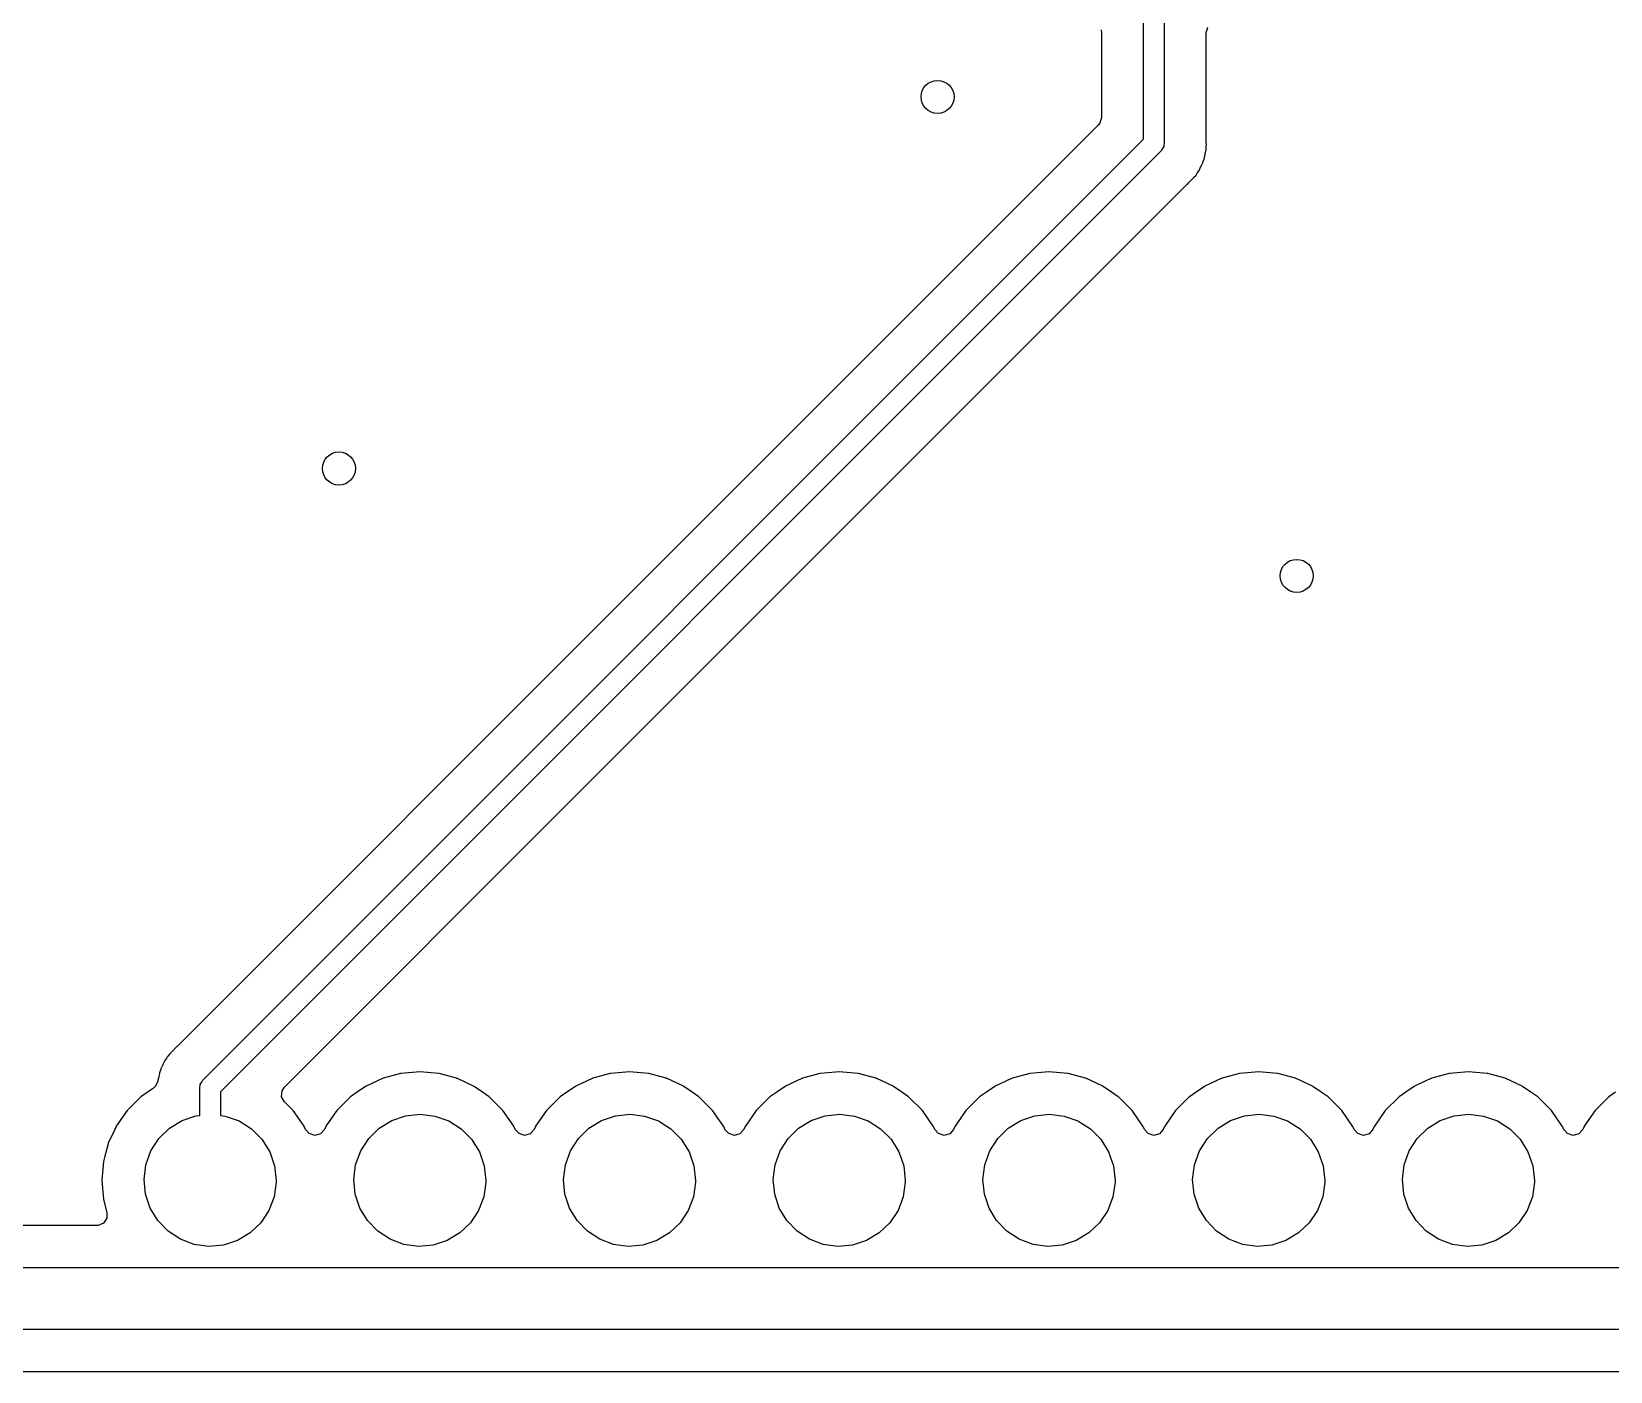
# Model space of a CAD drawing. Extents: x 0.3 to 11.5, y -8.2 to 3.2.
# Drawn here: x 5.912 to 6.665, y -2.762 to -2.124 of the extents above; entities that cross this region are included whole.
import ezdxf

# ---------------------------------------------------------------- set-up
doc = ezdxf.new("R2010")
doc.units = 0
doc.header["$MEASUREMENT"] = 0
doc.layers.add('BLACK', color=7, linetype='CONTINUOUS')

msp = doc.modelspace()

# ---------------------------------------------------------------- linework, layer by layer
at = {"layer": 'BLACK', "linetype": 'CONTINUOUS'}
for p, q in [((6.44252, -2.17493), (6.44252, -2.04139)), ((6.45237, -2.04343), (6.45237, -2.17696)), ((6.42229, -2.12277), (6.4225, -2.1242)), ((6.47239, -2.1242), (6.47317, -2.12152)), ((6.4225, -2.1242), (6.4225, -2.16458)), ((6.47239, -2.17555), (6.47239, -2.1242)), ((6.42105, -2.16809), (6.2006, -2.38853)), ((6.42172, -2.16726), (6.42105, -2.16809)), ((6.4225, -2.16458), (6.42172, -2.16726)), ((5.99397, -2.62348), (6.44252, -2.17493)), ((6.47241, -2.17602), (6.47239, -2.17555)), ((6.45092, -2.18044), (6.00237, -2.629)), ((6.45151, -2.17938), (6.45092, -2.18044)), ((6.45216, -2.17836), (6.45151, -2.17938)), ((6.4522, -2.17811), (6.45216, -2.17836)), ((6.45225, -2.17801), (6.4522, -2.17811)), ((6.45237, -2.17696), (6.45224, -2.17783)), ((6.45224, -2.17783), (6.45225, -2.17801)), ((6.47163, -2.18367), (6.47186, -2.18226)), ((6.47186, -2.18226), (6.47195, -2.1818)), ((6.47195, -2.1818), (6.47231, -2.18042)), ((6.47231, -2.18042), (6.47239, -2.18012)), ((6.47231, -2.18042), (6.47231, -2.18042)), ((6.47239, -2.17932), (6.47245, -2.17854)), ((6.47239, -2.18012), (6.47239, -2.17932)), ((6.47257, -2.17775), (6.47241, -2.17602)), ((6.47245, -2.17851), (6.47257, -2.17775)), ((6.47245, -2.17854), (6.47245, -2.17851)), ((6.46817, -2.19104), (6.46859, -2.19039)), ((6.46859, -2.19039), (6.46889, -2.19001)), ((6.46889, -2.19001), (6.46908, -2.18976)), ((6.46908, -2.18976), (6.46921, -2.18948)), ((6.46921, -2.18948), (6.46977, -2.18816)), ((6.46921, -2.18948), (6.46921, -2.18948)), ((6.46977, -2.18816), (6.46998, -2.18774)), ((6.46998, -2.18774), (6.47082, -2.18622)), ((6.47082, -2.18622), (6.47102, -2.18545)), ((6.47102, -2.18545), (6.47127, -2.18471)), ((6.47127, -2.18471), (6.47146, -2.18426)), ((6.47146, -2.18426), (6.47159, -2.18398)), ((6.47146, -2.18426), (6.47146, -2.18426)), ((6.47159, -2.18398), (6.47163, -2.18367)), ((6.47163, -2.18367), (6.47163, -2.18367)), ((6.22149, -2.43819), (6.46289, -2.19679)), ((6.46289, -2.19679), (6.46321, -2.1965)), ((6.46321, -2.1965), (6.46347, -2.19633)), ((6.46347, -2.19633), (6.46404, -2.19573)), ((6.46404, -2.19573), (6.4653, -2.19438)), ((6.4653, -2.19438), (6.46541, -2.19427)), ((6.46541, -2.19427), (6.46619, -2.19349)), ((6.46619, -2.19349), (6.46629, -2.19337)), ((6.46629, -2.19337), (6.46659, -2.19301)), ((6.46659, -2.19301), (6.46757, -2.19197)), ((6.46757, -2.19197), (6.46778, -2.19174)), ((6.46778, -2.19174), (6.46793, -2.19147)), ((6.46793, -2.19147), (6.46817, -2.19104)), ((6.46793, -2.19147), (6.46793, -2.19147)), ((6.2006, -2.38853), (5.982, -2.60714)), ((6.17059, -2.48909), (6.22149, -2.43819)), ((6.03287, -2.62681), (6.17059, -2.48909)), ((5.97711, -2.61219), (5.97696, -2.61246)), ((5.9783, -2.61092), (5.97711, -2.61219)), ((5.9786, -2.61056), (5.9783, -2.61092)), ((5.9787, -2.61044), (5.9786, -2.61056)), ((5.97948, -2.60966), (5.9787, -2.61044)), ((5.97958, -2.60955), (5.97948, -2.60966)), ((5.98121, -2.60782), (5.97958, -2.60955)), ((5.98142, -2.60759), (5.98121, -2.60782)), ((5.98168, -2.60743), (5.98142, -2.60759)), ((5.982, -2.60714), (5.98168, -2.60743)), ((5.9733, -2.61995), (5.97326, -2.62026)), ((5.97347, -2.61957), (5.9733, -2.61995)), ((5.97362, -2.61922), (5.97347, -2.61957)), ((5.97387, -2.61848), (5.97362, -2.61922)), ((5.97399, -2.61801), (5.97387, -2.61848)), ((5.97407, -2.61771), (5.97399, -2.61801)), ((5.97399, -2.61801), (5.97399, -2.61801)), ((5.97491, -2.61618), (5.97407, -2.61771)), ((5.97512, -2.61577), (5.97491, -2.61618)), ((5.97568, -2.61445), (5.97512, -2.61577)), ((5.97581, -2.61417), (5.97568, -2.61445)), ((5.97568, -2.61445), (5.97568, -2.61445)), ((5.9763, -2.61354), (5.97581, -2.61417)), ((5.97672, -2.61289), (5.9763, -2.61354)), ((5.97696, -2.61246), (5.97672, -2.61289)), ((5.97696, -2.61246), (5.97696, -2.61246)), ((6.09744, -2.61955), (6.08847, -2.62033)), ((6.10642, -2.62033), (6.09744, -2.61955)), ((6.19744, -2.61955), (6.18847, -2.62033)), ((6.20642, -2.62033), (6.19744, -2.61955)), ((6.29744, -2.61955), (6.28847, -2.62033)), ((6.30642, -2.62033), (6.29744, -2.61955)), ((6.39744, -2.61955), (6.38847, -2.62033)), ((6.40642, -2.62033), (6.39744, -2.61955)), ((6.49744, -2.61955), (6.48847, -2.62033)), ((6.50642, -2.62033), (6.49744, -2.61955)), ((6.59744, -2.61955), (6.58847, -2.62033)), ((6.60642, -2.62033), (6.59744, -2.61955)), ((5.97047, -2.62726), (5.96438, -2.63152)), ((5.97143, -2.62638), (5.97047, -2.62726)), ((5.9725, -2.62391), (5.97143, -2.62638)), ((5.97258, -2.62351), (5.9725, -2.62381)), ((5.9725, -2.62381), (5.9725, -2.62391)), ((5.97294, -2.62213), (5.97258, -2.62351)), ((5.97258, -2.62351), (5.97258, -2.62351)), ((5.97303, -2.62167), (5.97294, -2.62213)), ((5.97325, -2.62026), (5.97303, -2.62167)), ((5.97326, -2.62026), (5.97325, -2.62026)), ((5.99252, -2.62696), (5.99265, -2.6261)), ((5.99252, -2.6403), (5.99252, -2.62696)), ((5.99264, -2.62592), (5.99269, -2.62582)), ((5.99265, -2.6261), (5.99264, -2.62592)), ((5.99269, -2.62582), (5.99273, -2.62557)), ((5.99273, -2.62557), (5.99338, -2.62455)), ((5.99338, -2.62455), (5.99397, -2.62348)), ((6.03173, -2.62859), (6.03287, -2.62681)), ((6.07159, -2.62648), (6.0676, -2.62927)), ((6.07178, -2.62638), (6.07159, -2.62648)), ((6.07956, -2.62276), (6.07178, -2.62638)), ((6.07178, -2.62638), (6.07178, -2.62638)), ((6.07976, -2.62267), (6.07956, -2.62276)), ((6.07956, -2.62276), (6.07956, -2.62276)), ((6.07997, -2.62261), (6.07976, -2.62267)), ((6.08826, -2.62039), (6.07997, -2.62261)), ((6.07997, -2.62261), (6.07997, -2.62261)), ((6.08847, -2.62033), (6.08826, -2.62039)), ((6.08826, -2.62039), (6.08826, -2.62039)), ((6.10663, -2.62039), (6.10642, -2.62033)), ((6.11492, -2.62261), (6.10663, -2.62039)), ((6.10663, -2.62039), (6.10663, -2.62039)), ((6.11513, -2.62267), (6.11492, -2.62261)), ((6.11492, -2.62261), (6.11492, -2.62261)), ((6.11533, -2.62276), (6.11513, -2.62267)), ((6.1231, -2.62638), (6.11533, -2.62276)), ((6.11533, -2.62276), (6.11533, -2.62276)), ((6.1233, -2.62648), (6.1231, -2.62638)), ((6.1231, -2.62638), (6.1231, -2.62638)), ((6.12729, -2.62927), (6.1233, -2.62648)), ((6.17159, -2.62648), (6.1676, -2.62927)), ((6.17178, -2.62638), (6.17159, -2.62648)), ((6.17956, -2.62276), (6.17178, -2.62638)), ((6.17178, -2.62638), (6.17178, -2.62638)), ((6.17976, -2.62267), (6.17956, -2.62276)), ((6.17956, -2.62276), (6.17956, -2.62276)), ((6.17997, -2.62261), (6.17976, -2.62267)), ((6.18826, -2.62039), (6.17997, -2.62261)), ((6.17997, -2.62261), (6.17997, -2.62261)), ((6.18847, -2.62033), (6.18826, -2.62039)), ((6.18826, -2.62039), (6.18826, -2.62039)), ((6.20663, -2.62039), (6.20642, -2.62033)), ((6.21492, -2.62261), (6.20663, -2.62039)), ((6.20663, -2.62039), (6.20663, -2.62039)), ((6.21513, -2.62267), (6.21492, -2.62261)), ((6.21492, -2.62261), (6.21492, -2.62261)), ((6.21533, -2.62276), (6.21513, -2.62267)), ((6.2231, -2.62638), (6.21533, -2.62276)), ((6.21533, -2.62276), (6.21533, -2.62276)), ((6.2233, -2.62648), (6.2231, -2.62638)), ((6.2231, -2.62638), (6.2231, -2.62638)), ((6.22729, -2.62927), (6.2233, -2.62648)), ((6.27159, -2.62648), (6.2676, -2.62927)), ((6.27178, -2.62638), (6.27159, -2.62648)), ((6.27956, -2.62276), (6.27178, -2.62638)), ((6.27178, -2.62638), (6.27178, -2.62638)), ((6.27976, -2.62267), (6.27956, -2.62276)), ((6.27956, -2.62276), (6.27956, -2.62276)), ((6.27997, -2.62261), (6.27976, -2.62267)), ((6.28826, -2.62039), (6.27997, -2.62261)), ((6.27997, -2.62261), (6.27997, -2.62261)), ((6.28847, -2.62033), (6.28826, -2.62039)), ((6.28826, -2.62039), (6.28826, -2.62039)), ((6.30663, -2.62039), (6.30642, -2.62033)), ((6.31492, -2.62261), (6.30663, -2.62039)), ((6.30663, -2.62039), (6.30663, -2.62039)), ((6.31513, -2.62267), (6.31492, -2.62261)), ((6.31492, -2.62261), (6.31492, -2.62261)), ((6.31533, -2.62276), (6.31513, -2.62267)), ((6.3231, -2.62638), (6.31533, -2.62276)), ((6.31533, -2.62276), (6.31533, -2.62276)), ((6.3233, -2.62648), (6.3231, -2.62638)), ((6.3231, -2.62638), (6.3231, -2.62638)), ((6.32729, -2.62927), (6.3233, -2.62648)), ((6.37159, -2.62648), (6.3676, -2.62927)), ((6.37178, -2.62638), (6.37159, -2.62648)), ((6.37956, -2.62276), (6.37178, -2.62638)), ((6.37178, -2.62638), (6.37178, -2.62638)), ((6.37976, -2.62267), (6.37956, -2.62276)), ((6.37956, -2.62276), (6.37956, -2.62276)), ((6.37997, -2.62261), (6.37976, -2.62267)), ((6.38826, -2.62039), (6.37997, -2.62261)), ((6.37997, -2.62261), (6.37997, -2.62261)), ((6.38847, -2.62033), (6.38826, -2.62039)), ((6.38826, -2.62039), (6.38826, -2.62039)), ((6.40663, -2.62039), (6.40642, -2.62033)), ((6.41492, -2.62261), (6.40663, -2.62039)), ((6.40663, -2.62039), (6.40663, -2.62039)), ((6.41513, -2.62267), (6.41492, -2.62261)), ((6.41492, -2.62261), (6.41492, -2.62261)), ((6.41533, -2.62276), (6.41513, -2.62267)), ((6.4231, -2.62638), (6.41533, -2.62276)), ((6.41533, -2.62276), (6.41533, -2.62276)), ((6.4233, -2.62648), (6.4231, -2.62638)), ((6.4231, -2.62638), (6.4231, -2.62638)), ((6.42729, -2.62927), (6.4233, -2.62648)), ((6.47159, -2.62648), (6.4676, -2.62927)), ((6.47178, -2.62638), (6.47159, -2.62648)), ((6.47956, -2.62276), (6.47178, -2.62638)), ((6.47178, -2.62638), (6.47178, -2.62638)), ((6.47976, -2.62267), (6.47956, -2.62276)), ((6.47956, -2.62276), (6.47956, -2.62276)), ((6.47997, -2.62261), (6.47976, -2.62267)), ((6.48826, -2.62039), (6.47997, -2.62261)), ((6.47997, -2.62261), (6.47997, -2.62261)), ((6.48847, -2.62033), (6.48826, -2.62039)), ((6.48826, -2.62039), (6.48826, -2.62039)), ((6.50663, -2.62039), (6.50642, -2.62033)), ((6.51492, -2.62261), (6.50663, -2.62039)), ((6.50663, -2.62039), (6.50663, -2.62039)), ((6.51513, -2.62267), (6.51492, -2.62261)), ((6.51492, -2.62261), (6.51492, -2.62261)), ((6.51533, -2.62276), (6.51513, -2.62267)), ((6.5231, -2.62638), (6.51533, -2.62276)), ((6.51533, -2.62276), (6.51533, -2.62276)), ((6.52311, -2.62638), (6.5231, -2.62638)), ((6.5233, -2.62648), (6.52311, -2.62638)), ((6.52729, -2.62927), (6.5233, -2.62648)), ((6.57159, -2.62648), (6.5676, -2.62927)), ((6.57178, -2.62638), (6.57159, -2.62648)), ((6.57956, -2.62276), (6.57178, -2.62638)), ((6.57178, -2.62638), (6.57178, -2.62638)), ((6.57976, -2.62267), (6.57956, -2.62276)), ((6.57956, -2.62276), (6.57956, -2.62276)), ((6.57997, -2.62261), (6.57976, -2.62267)), ((6.58826, -2.62039), (6.57997, -2.62261)), ((6.57997, -2.62261), (6.57997, -2.62261)), ((6.58847, -2.62033), (6.58826, -2.62039)), ((6.58826, -2.62039), (6.58826, -2.62039)), ((6.60663, -2.62039), (6.60642, -2.62033)), ((6.61492, -2.62261), (6.60663, -2.62039)), ((6.60663, -2.62039), (6.60663, -2.62039)), ((6.61513, -2.62267), (6.61492, -2.62261)), ((6.61492, -2.62261), (6.61492, -2.62261)), ((6.61533, -2.62276), (6.61513, -2.62267)), ((6.6231, -2.62638), (6.61533, -2.62276)), ((6.61533, -2.62276), (6.61533, -2.62276)), ((6.6233, -2.62648), (6.6231, -2.62638)), ((6.6231, -2.62638), (6.6231, -2.62638)), ((6.62729, -2.62927), (6.6233, -2.62648)), ((5.9642, -2.63165), (5.95783, -2.63802)), ((5.96438, -2.63152), (5.9642, -2.63165)), ((5.96438, -2.63152), (5.96438, -2.63152)), ((6.00237, -2.629), (6.00237, -2.64033)), ((6.03153, -2.63138), (6.03173, -2.62859)), ((6.03287, -2.63383), (6.03153, -2.63138)), ((6.03706, -2.63802), (6.03287, -2.63383)), ((6.0642, -2.63165), (6.05783, -2.63802)), ((6.06438, -2.63152), (6.0642, -2.63165)), ((6.0676, -2.62927), (6.06438, -2.63152)), ((6.06438, -2.63152), (6.06438, -2.63152)), ((6.13051, -2.63152), (6.12729, -2.62927)), ((6.13069, -2.63165), (6.13051, -2.63152)), ((6.13051, -2.63152), (6.13051, -2.63152)), ((6.13706, -2.63802), (6.13069, -2.63165)), ((6.1642, -2.63165), (6.15783, -2.63802)), ((6.16438, -2.63152), (6.1642, -2.63165)), ((6.1676, -2.62927), (6.16438, -2.63152)), ((6.16438, -2.63152), (6.16438, -2.63152)), ((6.23051, -2.63152), (6.22729, -2.62927)), ((6.23069, -2.63165), (6.23051, -2.63152)), ((6.23051, -2.63152), (6.23051, -2.63152)), ((6.23706, -2.63802), (6.23069, -2.63165)), ((6.2642, -2.63165), (6.25783, -2.63802)), ((6.26438, -2.63152), (6.2642, -2.63165)), ((6.2676, -2.62927), (6.26438, -2.63152)), ((6.26438, -2.63152), (6.26438, -2.63152)), ((6.33051, -2.63152), (6.32729, -2.62927)), ((6.33069, -2.63165), (6.33051, -2.63152)), ((6.33051, -2.63152), (6.33051, -2.63152)), ((6.33706, -2.63802), (6.33069, -2.63165)), ((6.3642, -2.63165), (6.35783, -2.63802)), ((6.36438, -2.63152), (6.3642, -2.63165)), ((6.3676, -2.62927), (6.36438, -2.63152)), ((6.36438, -2.63152), (6.36438, -2.63152)), ((6.43051, -2.63152), (6.42729, -2.62927)), ((6.43069, -2.63165), (6.43051, -2.63152)), ((6.43051, -2.63152), (6.43051, -2.63152)), ((6.43706, -2.63802), (6.43069, -2.63165)), ((6.4642, -2.63165), (6.45783, -2.63802)), ((6.46438, -2.63152), (6.4642, -2.63165)), ((6.4676, -2.62927), (6.46438, -2.63152)), ((6.46438, -2.63152), (6.46438, -2.63152)), ((6.53051, -2.63152), (6.52729, -2.62927)), ((6.53069, -2.63165), (6.53051, -2.63152)), ((6.53051, -2.63152), (6.53051, -2.63152)), ((6.53706, -2.63802), (6.53069, -2.63165)), ((6.5642, -2.63165), (6.55783, -2.63802)), ((6.56438, -2.63152), (6.5642, -2.63165)), ((6.5676, -2.62927), (6.56438, -2.63152)), ((6.56438, -2.63152), (6.56438, -2.63152)), ((6.63051, -2.63152), (6.62729, -2.62927)), ((6.63069, -2.63165), (6.63051, -2.63152)), ((6.63051, -2.63152), (6.63051, -2.63152)), ((6.63706, -2.63802), (6.63069, -2.63165)), ((6.6642, -2.63165), (6.65783, -2.63802)), ((6.66438, -2.63152), (6.6642, -2.63165)), ((6.6676, -2.62927), (6.66438, -2.63152)), ((6.66438, -2.63152), (6.66438, -2.63152)), ((5.95783, -2.63802), (5.95266, -2.6454)), ((5.98403, -2.64276), (5.99068, -2.6405)), ((5.99068, -2.6405), (5.99252, -2.6403)), ((6.00237, -2.64033), (6.00464, -2.6406)), ((6.00464, -2.6406), (6.01125, -2.64295)), ((6.04223, -2.6454), (6.03706, -2.63802)), ((6.05783, -2.63802), (6.05266, -2.6454)), ((6.08403, -2.64276), (6.09068, -2.6405)), ((6.09068, -2.6405), (6.09766, -2.63976)), ((6.09766, -2.63976), (6.10464, -2.6406)), ((6.10464, -2.6406), (6.11125, -2.64295)), ((6.14223, -2.6454), (6.13706, -2.63802)), ((6.15783, -2.63802), (6.15266, -2.6454)), ((6.18403, -2.64276), (6.19068, -2.6405)), ((6.19068, -2.6405), (6.19766, -2.63976)), ((6.19766, -2.63976), (6.20464, -2.6406)), ((6.20464, -2.6406), (6.21125, -2.64295)), ((6.24223, -2.6454), (6.23706, -2.63802)), ((6.25783, -2.63802), (6.25266, -2.6454)), ((6.28403, -2.64276), (6.29068, -2.6405)), ((6.29068, -2.6405), (6.29766, -2.63976)), ((6.29766, -2.63976), (6.30464, -2.6406)), ((6.30464, -2.6406), (6.31125, -2.64295)), ((6.34223, -2.6454), (6.33706, -2.63802)), ((6.35783, -2.63802), (6.35266, -2.6454)), ((6.38403, -2.64276), (6.39068, -2.6405)), ((6.39068, -2.6405), (6.39766, -2.63976)), ((6.39766, -2.63976), (6.40464, -2.6406)), ((6.40464, -2.6406), (6.41125, -2.64295)), ((6.44223, -2.6454), (6.43706, -2.63802)), ((6.45783, -2.63802), (6.45266, -2.6454)), ((6.48403, -2.64276), (6.49068, -2.6405)), ((6.49068, -2.6405), (6.49766, -2.63976)), ((6.49766, -2.63976), (6.50464, -2.6406)), ((6.50464, -2.6406), (6.51125, -2.64295)), ((6.54223, -2.6454), (6.53706, -2.63802)), ((6.55783, -2.63802), (6.55266, -2.6454)), ((6.58403, -2.64276), (6.59068, -2.6405)), ((6.59068, -2.6405), (6.59766, -2.63976)), ((6.59766, -2.63976), (6.60464, -2.6406)), ((6.60464, -2.6406), (6.61125, -2.64295)), ((6.64223, -2.6454), (6.63706, -2.63802)), ((6.65783, -2.63802), (6.65266, -2.6454)), ((5.95194, -2.64695), (5.94885, -2.65357)), ((5.95257, -2.6456), (5.95194, -2.64695)), ((5.95266, -2.6454), (5.95257, -2.6456)), ((5.95257, -2.6456), (5.95257, -2.6456)), ((5.97304, -2.65135), (5.97805, -2.64644)), ((5.97805, -2.64644), (5.98403, -2.64276)), ((6.01125, -2.64295), (6.01718, -2.64671)), ((6.01718, -2.64671), (6.02213, -2.6517)), ((6.04232, -2.6456), (6.04223, -2.6454)), ((6.04295, -2.64695), (6.04232, -2.6456)), ((6.04232, -2.6456), (6.04232, -2.6456)), ((6.04473, -2.649), (6.04295, -2.64695)), ((6.04741, -2.64981), (6.04473, -2.649)), ((6.05009, -2.64904), (6.04741, -2.64981)), ((6.05194, -2.64695), (6.05009, -2.64904)), ((6.05257, -2.6456), (6.05194, -2.64695)), ((6.05266, -2.6454), (6.05257, -2.6456)), ((6.05257, -2.6456), (6.05257, -2.6456)), ((6.07304, -2.65135), (6.07805, -2.64644)), ((6.07805, -2.64644), (6.08403, -2.64276)), ((6.11125, -2.64295), (6.11718, -2.64671)), ((6.11718, -2.64671), (6.12213, -2.6517)), ((6.14232, -2.6456), (6.14223, -2.6454)), ((6.14295, -2.64695), (6.14232, -2.6456)), ((6.14232, -2.6456), (6.14232, -2.6456)), ((6.14473, -2.649), (6.14295, -2.64695)), ((6.14741, -2.64981), (6.14473, -2.649)), ((6.15009, -2.64904), (6.14741, -2.64981)), ((6.15194, -2.64695), (6.15009, -2.64904)), ((6.15257, -2.6456), (6.15194, -2.64695)), ((6.15266, -2.6454), (6.15257, -2.6456)), ((6.15257, -2.6456), (6.15257, -2.6456)), ((6.17304, -2.65135), (6.17805, -2.64644)), ((6.17805, -2.64644), (6.18403, -2.64276)), ((6.21125, -2.64295), (6.21718, -2.64671)), ((6.21718, -2.64671), (6.22213, -2.6517)), ((6.24232, -2.6456), (6.24223, -2.6454)), ((6.24295, -2.64695), (6.24232, -2.6456)), ((6.24232, -2.6456), (6.24232, -2.6456)), ((6.24473, -2.649), (6.24295, -2.64695)), ((6.24741, -2.64981), (6.24473, -2.649)), ((6.25009, -2.64904), (6.24741, -2.64981)), ((6.25194, -2.64695), (6.25009, -2.64904)), ((6.25257, -2.6456), (6.25194, -2.64695)), ((6.25266, -2.6454), (6.25257, -2.6456)), ((6.25257, -2.6456), (6.25257, -2.6456)), ((6.27304, -2.65135), (6.27805, -2.64644)), ((6.27805, -2.64644), (6.28403, -2.64276)), ((6.31125, -2.64295), (6.31718, -2.64671)), ((6.31718, -2.64671), (6.32213, -2.6517)), ((6.34232, -2.6456), (6.34223, -2.6454)), ((6.34295, -2.64695), (6.34232, -2.6456)), ((6.34232, -2.6456), (6.34232, -2.6456)), ((6.34473, -2.649), (6.34295, -2.64695)), ((6.34741, -2.64981), (6.34473, -2.649)), ((6.35009, -2.64904), (6.34741, -2.64981)), ((6.35194, -2.64695), (6.35009, -2.64904)), ((6.35257, -2.6456), (6.35194, -2.64695)), ((6.35266, -2.6454), (6.35257, -2.6456)), ((6.35257, -2.6456), (6.35257, -2.6456)), ((6.37304, -2.65135), (6.37805, -2.64644)), ((6.37805, -2.64644), (6.38403, -2.64276)), ((6.41125, -2.64295), (6.41718, -2.64671)), ((6.41718, -2.64671), (6.42213, -2.6517)), ((6.44232, -2.6456), (6.44223, -2.6454)), ((6.44295, -2.64695), (6.44232, -2.6456)), ((6.44232, -2.6456), (6.44232, -2.6456)), ((6.44473, -2.649), (6.44295, -2.64695)), ((6.44741, -2.64981), (6.44473, -2.649)), ((6.45009, -2.64904), (6.44741, -2.64981)), ((6.45194, -2.64695), (6.45009, -2.64904)), ((6.45257, -2.6456), (6.45194, -2.64695)), ((6.45266, -2.6454), (6.45257, -2.6456)), ((6.45257, -2.6456), (6.45257, -2.6456)), ((6.47304, -2.65135), (6.47805, -2.64644)), ((6.47805, -2.64644), (6.48403, -2.64276)), ((6.51125, -2.64295), (6.51718, -2.64671)), ((6.51718, -2.64671), (6.52213, -2.6517)), ((6.54232, -2.6456), (6.54223, -2.6454)), ((6.54295, -2.64695), (6.54232, -2.6456)), ((6.54232, -2.6456), (6.54232, -2.6456)), ((6.54473, -2.649), (6.54295, -2.64695)), ((6.54741, -2.64981), (6.54473, -2.649)), ((6.55009, -2.64904), (6.54741, -2.64981)), ((6.55194, -2.64695), (6.55009, -2.64904)), ((6.55257, -2.6456), (6.55194, -2.64695)), ((6.55266, -2.6454), (6.55257, -2.6456)), ((6.55257, -2.6456), (6.55257, -2.6456)), ((6.57304, -2.65135), (6.57805, -2.64644)), ((6.57805, -2.64644), (6.58403, -2.64276)), ((6.61125, -2.64295), (6.61718, -2.64671)), ((6.61718, -2.64671), (6.62213, -2.6517)), ((6.64232, -2.6456), (6.64223, -2.6454)), ((6.64295, -2.64695), (6.64232, -2.6456)), ((6.64232, -2.6456), (6.64232, -2.6456)), ((6.64473, -2.649), (6.64295, -2.64695)), ((6.64741, -2.64981), (6.64473, -2.649)), ((6.65009, -2.64904), (6.64741, -2.64981)), ((6.65194, -2.64695), (6.65009, -2.64904)), ((6.65257, -2.6456), (6.65194, -2.64695)), ((6.65266, -2.6454), (6.65257, -2.6456)), ((6.65257, -2.6456), (6.65257, -2.6456)), ((5.94879, -2.65378), (5.94721, -2.65969)), ((5.9488, -2.65378), (5.94879, -2.65378)), ((5.94885, -2.65357), (5.9488, -2.65378)), ((5.96683, -2.66385), (5.96923, -2.65726)), ((5.96923, -2.65726), (5.97304, -2.65135)), ((6.02213, -2.6517), (6.02585, -2.65765)), ((6.06683, -2.66385), (6.06923, -2.65726)), ((6.06923, -2.65726), (6.07304, -2.65135)), ((6.12213, -2.6517), (6.12585, -2.65765)), ((6.16683, -2.66385), (6.16923, -2.65726)), ((6.16923, -2.65726), (6.17304, -2.65135)), ((6.22213, -2.6517), (6.22585, -2.65765)), ((6.26683, -2.66385), (6.26923, -2.65726)), ((6.26923, -2.65726), (6.27304, -2.65135)), ((6.32213, -2.6517), (6.32585, -2.65765)), ((6.36683, -2.66385), (6.36923, -2.65726)), ((6.36923, -2.65726), (6.37304, -2.65135)), ((6.42213, -2.6517), (6.42585, -2.65765)), ((6.46683, -2.66385), (6.46923, -2.65726)), ((6.46923, -2.65726), (6.47304, -2.65135)), ((6.52213, -2.6517), (6.52585, -2.65765)), ((6.56683, -2.66385), (6.56923, -2.65726)), ((6.56923, -2.65726), (6.57304, -2.65135)), ((6.62213, -2.6517), (6.62585, -2.65765)), ((5.94652, -2.66228), (5.94573, -2.67126)), ((5.94721, -2.65969), (5.94652, -2.66228)), ((5.96595, -2.67082), (5.96683, -2.66385)), ((6.02585, -2.65765), (6.02816, -2.66428)), ((6.02816, -2.66428), (6.02894, -2.67126)), ((6.06595, -2.67082), (6.06683, -2.66385)), ((6.12585, -2.65765), (6.12816, -2.66428)), ((6.12816, -2.66428), (6.12894, -2.67126)), ((6.16595, -2.67082), (6.16683, -2.66385)), ((6.22585, -2.65765), (6.22816, -2.66428)), ((6.22816, -2.66428), (6.22894, -2.67126)), ((6.26595, -2.67082), (6.26683, -2.66385)), ((6.32585, -2.65765), (6.32816, -2.66428)), ((6.32816, -2.66428), (6.32894, -2.67126)), ((6.36595, -2.67082), (6.36683, -2.66385)), ((6.42585, -2.65765), (6.42816, -2.66428)), ((6.42816, -2.66428), (6.42894, -2.67126)), ((6.46595, -2.67082), (6.46683, -2.66385)), ((6.52585, -2.65765), (6.52816, -2.66428)), ((6.52816, -2.66428), (6.52894, -2.67126)), ((6.56595, -2.67082), (6.56683, -2.66385)), ((6.62585, -2.65765), (6.62816, -2.66428)), ((6.62816, -2.66428), (6.62894, -2.67126)), ((5.94573, -2.67126), (5.94652, -2.68024)), ((5.96664, -2.67781), (5.96595, -2.67082)), ((6.02893, -2.67214), (6.02795, -2.67909)), ((6.02894, -2.67126), (6.02893, -2.67214)), ((6.06664, -2.67781), (6.06595, -2.67082)), ((6.12893, -2.67214), (6.12795, -2.67909)), ((6.12894, -2.67126), (6.12893, -2.67214)), ((6.16664, -2.67781), (6.16595, -2.67082)), ((6.22893, -2.67214), (6.22795, -2.67909)), ((6.22894, -2.67126), (6.22893, -2.67214)), ((6.26664, -2.67781), (6.26595, -2.67082)), ((6.32893, -2.67214), (6.32795, -2.67909)), ((6.32894, -2.67126), (6.32893, -2.67214)), ((6.36664, -2.67781), (6.36595, -2.67082)), ((6.42893, -2.67214), (6.42795, -2.67909)), ((6.42894, -2.67126), (6.42893, -2.67214)), ((6.46664, -2.67781), (6.46595, -2.67082)), ((6.52893, -2.67214), (6.52795, -2.67909)), ((6.52894, -2.67126), (6.52893, -2.67214)), ((6.56664, -2.67781), (6.56595, -2.67082)), ((6.62893, -2.67214), (6.62795, -2.67909)), ((6.62894, -2.67126), (6.62893, -2.67214)), ((5.96885, -2.68447), (5.96664, -2.67781)), ((6.02795, -2.67909), (6.02546, -2.68566)), ((6.06885, -2.68447), (6.06664, -2.67781)), ((6.12795, -2.67909), (6.12546, -2.68566)), ((6.16885, -2.68447), (6.16664, -2.67781)), ((6.22795, -2.67909), (6.22546, -2.68566)), ((6.26885, -2.68447), (6.26664, -2.67781)), ((6.32795, -2.67909), (6.32546, -2.68566)), ((6.36885, -2.68447), (6.36664, -2.67781)), ((6.42795, -2.67909), (6.42546, -2.68566)), ((6.46885, -2.68447), (6.46664, -2.67781)), ((6.52795, -2.67909), (6.52546, -2.68566)), ((6.56885, -2.68447), (6.56664, -2.67781)), ((6.62795, -2.67909), (6.62546, -2.68566)), ((5.94652, -2.68024), (5.94657, -2.68045)), ((5.94657, -2.68045), (5.94657, -2.68045)), ((5.94657, -2.68045), (5.94821, -2.68655)), ((5.94821, -2.68655), (5.94814, -2.68935)), ((5.97249, -2.69048), (5.96885, -2.68447)), ((6.02546, -2.68566), (6.02157, -2.69151)), ((6.07249, -2.69048), (6.06885, -2.68447)), ((6.12546, -2.68566), (6.12157, -2.69151)), ((6.17249, -2.69048), (6.16885, -2.68447)), ((6.22546, -2.68566), (6.22157, -2.69151)), ((6.27249, -2.69048), (6.26885, -2.68447)), ((6.32546, -2.68566), (6.32157, -2.69151)), ((6.37249, -2.69048), (6.36885, -2.68447)), ((6.42546, -2.68566), (6.42157, -2.69151)), ((6.47249, -2.69048), (6.46885, -2.68447)), ((6.52546, -2.68566), (6.52157, -2.69151)), ((6.57249, -2.69048), (6.56885, -2.68447)), ((6.62546, -2.68566), (6.62157, -2.69151)), ((5.94342, -2.6928), (3.82995, -2.6928)), ((5.94401, -2.69276), (5.94342, -2.6928)), ((5.94658, -2.69166), (5.94401, -2.69276)), ((5.94814, -2.68935), (5.94658, -2.69166)), ((5.97737, -2.69553), (5.97249, -2.69048)), ((6.02157, -2.69151), (6.01649, -2.69635)), ((6.07737, -2.69553), (6.07249, -2.69048)), ((6.12157, -2.69151), (6.11649, -2.69635)), ((6.17737, -2.69553), (6.17249, -2.69048)), ((6.22157, -2.69151), (6.21649, -2.69635)), ((6.27737, -2.69553), (6.27249, -2.69048)), ((6.32157, -2.69151), (6.31649, -2.69635)), ((6.37737, -2.69553), (6.37249, -2.69048)), ((6.42157, -2.69151), (6.41649, -2.69635)), ((6.47737, -2.69553), (6.47249, -2.69048)), ((6.52157, -2.69151), (6.51649, -2.69635)), ((6.57737, -2.69553), (6.57249, -2.69048)), ((6.62157, -2.69151), (6.61649, -2.69635)), ((5.98324, -2.69937), (5.97737, -2.69553)), ((5.98983, -2.70182), (5.98324, -2.69937)), ((5.99679, -2.70275), (5.98983, -2.70182)), ((6.00378, -2.70211), (5.99679, -2.70275)), ((6.01046, -2.69994), (6.00378, -2.70211)), ((6.01649, -2.69635), (6.01046, -2.69994)), ((6.08324, -2.69937), (6.07737, -2.69553)), ((6.08983, -2.70182), (6.08324, -2.69937)), ((6.09679, -2.70275), (6.08983, -2.70182)), ((6.10378, -2.70211), (6.09679, -2.70275)), ((6.11046, -2.69994), (6.10378, -2.70211)), ((6.11649, -2.69635), (6.11046, -2.69994)), ((6.18324, -2.69937), (6.17737, -2.69553)), ((6.18983, -2.70182), (6.18324, -2.69937)), ((6.19679, -2.70275), (6.18983, -2.70182)), ((6.20378, -2.70211), (6.19679, -2.70275)), ((6.21046, -2.69994), (6.20378, -2.70211)), ((6.21649, -2.69635), (6.21046, -2.69994)), ((6.28324, -2.69937), (6.27737, -2.69553)), ((6.28983, -2.70182), (6.28324, -2.69937)), ((6.29679, -2.70275), (6.28983, -2.70182)), ((6.30378, -2.70211), (6.29679, -2.70275)), ((6.31046, -2.69994), (6.30378, -2.70211)), ((6.31649, -2.69635), (6.31046, -2.69994)), ((6.38324, -2.69937), (6.37737, -2.69553)), ((6.38983, -2.70182), (6.38324, -2.69937)), ((6.39679, -2.70275), (6.38983, -2.70182)), ((6.40378, -2.70211), (6.39679, -2.70275)), ((6.41046, -2.69994), (6.40378, -2.70211)), ((6.41649, -2.69635), (6.41046, -2.69994)), ((6.48324, -2.69937), (6.47737, -2.69553)), ((6.48983, -2.70182), (6.48324, -2.69937)), ((6.49679, -2.70275), (6.48983, -2.70182)), ((6.50378, -2.70211), (6.49679, -2.70275)), ((6.51046, -2.69994), (6.50378, -2.70211)), ((6.51649, -2.69635), (6.51046, -2.69994)), ((6.58324, -2.69937), (6.57737, -2.69553)), ((6.58983, -2.70182), (6.58324, -2.69937)), ((6.59679, -2.70275), (6.58983, -2.70182)), ((6.60378, -2.70211), (6.59679, -2.70275)), ((6.61046, -2.69994), (6.60378, -2.70211)), ((6.61649, -2.69635), (6.61046, -2.69994)), ((3.81961, -2.71281), (7.33501, -2.71281)), ((7.34113, -2.74234), (3.82826, -2.74234)), ((3.85324, -2.76236), (7.338, -2.76236))]:
    msp.add_line(p, q, dxfattribs=at)
at = {"layer": 'BLACK'}
for centre in [(6.3443, -2.15472), (6.05886, -2.33189), (6.51556, -2.38307)]:
    msp.add_circle(centre, 0.00787, dxfattribs=at)

doc.saveas('drawing.dxf')
